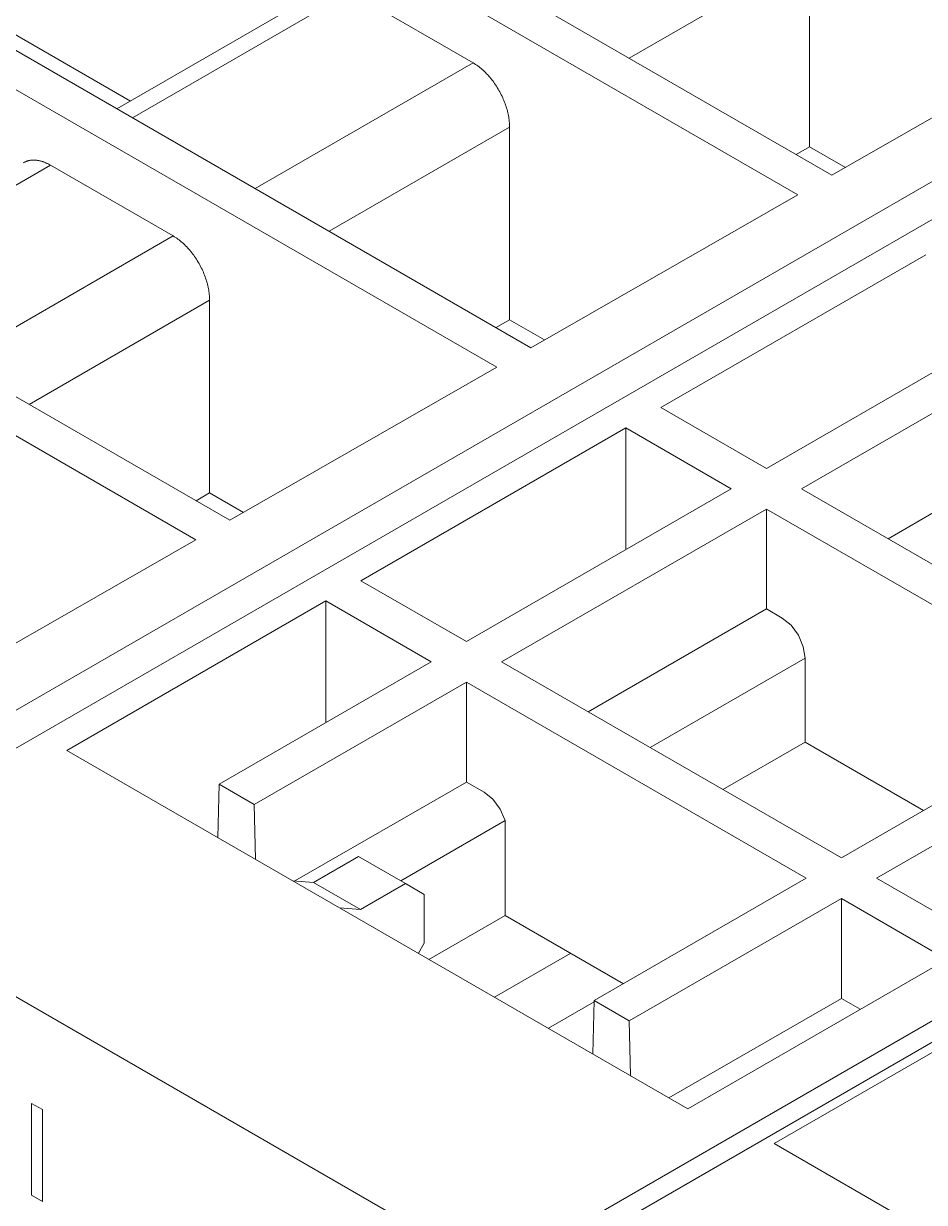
# Model space of a CAD drawing. Header units: inches. Extents: x 67248 to 85686, y -40174 to -31152.
# Drawn here: x 75366.26 to 75380.94, y -37890.47 to -37871.25 of the extents above; entities that cross this region are included whole.
import ezdxf

# ---------------------------------------------------------------- set-up
doc = ezdxf.new("R2010")
doc.units = ezdxf.units.IN
doc.header["$MEASUREMENT"] = 0

# ---------------------------------------------------------------- blocks, each defined once
blk = doc.blocks.new('ET200S')
at = {"lineweight": 0}
for p, q in [((65.08, 37.544), (110.119, 63.547)), ((81.283, 47.867), (69.438, 54.706)), ((68.925, 54.41), (80.769, 47.572)), ((76.742, 45.263), (64.912, 52.093)), ((64.4, 51.797), (76.227, 44.968)), ((78.224, 49.633), (80.946, 51.205)), ((80.946, 48.296), (80.946, 51.205)), ((70.496, 48.869), (73.613, 50.669)), ((70.731, 48.734), (74.018, 50.632)), ((75.869, 49.563), (74.018, 50.632)), ((68.925, 50.011), (70.699, 48.987)), ((85.31, 50.176), (81.283, 47.867)), ((65.619, 37.28), (87.186, 49.731)), ((72.201, 42.66), (60.387, 49.48)), ((72.582, 47.665), (75.869, 49.563)), ((59.874, 49.184), (71.686, 42.365)), ((73.699, 47.02), (76.421, 48.592)), ((76.421, 45.684), (76.421, 48.592)), ((80.743, 48.179), (80.946, 48.296)), ((80.946, 48.296), (81.487, 47.984)), ((66.205, 46.121), (69.492, 48.019)), ((71.344, 46.95), (69.492, 48.019)), ((80.769, 47.572), (76.742, 45.263)), ((68.057, 45.052), (71.344, 46.95)), ((82.698, 46.666), (78.702, 44.359)), ((69.173, 44.408), (71.895, 45.979)), ((71.895, 43.071), (71.895, 45.979)), ((80.294, 43.439), (84.29, 45.747)), ((76.217, 45.566), (76.421, 45.684)), ((76.421, 45.684), (76.946, 45.38)), ((84.82, 45.441), (80.824, 43.134)), ((76.227, 44.968), (72.201, 42.66)), ((80.294, 43.439), (78.702, 44.359)), ((78.173, 44.053), (74.177, 41.746)), ((78.173, 44.053), (78.173, 42.215)), ((78.173, 44.053), (79.765, 43.134)), ((76.291, 31.345), (97.858, 43.796)), ((84.82, 43.933), (82.13, 42.38)), ((76.122, 30.927), (97.689, 43.379)), ((71.692, 42.953), (71.895, 43.071)), ((71.895, 43.071), (72.405, 42.777)), ((75.769, 40.827), (79.765, 43.134)), ((85.951, 40.174), (80.824, 43.134)), ((80.294, 42.828), (76.298, 40.521)), ((80.294, 42.828), (80.294, 41.32)), ((80.294, 42.828), (85.422, 39.868)), ((71.686, 42.365), (67.659, 40.056)), ((75.769, 40.827), (74.177, 41.746)), ((73.648, 41.44), (69.74, 39.184)), ((73.648, 41.44), (73.648, 39.602)), ((73.648, 41.44), (75.239, 40.521)), ((80.294, 41.32), (77.604, 39.767)), ((80.534, 41.182), (80.294, 41.32)), ((80.534, 41.182), (80.667, 41.074)), ((80.667, 41.074), (80.778, 40.922)), ((80.778, 40.922), (80.852, 40.747)), ((80.879, 40.575), (78.542, 39.226)), ((80.852, 40.747), (80.879, 40.575)), ((80.879, 40.575), (80.879, 39.307)), ((72.039, 38.674), (75.239, 40.521)), ((81.426, 37.561), (76.298, 40.521)), ((75.769, 40.215), (72.569, 38.368)), ((75.769, 40.215), (75.769, 38.707)), ((75.769, 40.215), (80.896, 37.255)), ((81.426, 37.561), (85.422, 39.868)), ((85.951, 39.562), (81.955, 37.255)), ((79.11, 33.775), (69.74, 39.184)), ((79.64, 38.592), (80.879, 39.307)), ((82.664, 38.276), (80.879, 39.307)), ((72.021, 37.868), (72.039, 38.674)), ((72.569, 38.368), (72.039, 38.674)), ((75.769, 38.707), (73.182, 37.214)), ((76.037, 38.553), (75.769, 38.707)), ((76.037, 38.553), (76.168, 38.447)), ((76.168, 38.447), (76.278, 38.297)), ((72.569, 38.368), (72.587, 37.541)), ((76.278, 38.297), (76.353, 38.124)), ((76.353, 38.124), (74.778, 37.215)), ((76.353, 38.124), (76.353, 36.694)), ((74.143, 37.582), (73.462, 37.189)), ((74.143, 37.582), (74.85, 37.173)), ((75.769, 31.54), (65.822, 37.282)), ((73.462, 37.189), (73.148, 37.217)), ((77.696, 35.408), (80.896, 37.255)), ((83.547, 36.336), (81.955, 37.255)), ((73.462, 37.189), (74.169, 36.781)), ((74.85, 37.173), (74.169, 36.781)), ((74.85, 37.173), (75.132, 37.01)), ((75.132, 36.275), (75.132, 37.01)), ((81.426, 36.95), (78.226, 35.102)), ((81.426, 36.95), (81.426, 35.441)), ((81.426, 36.95), (83.018, 36.03)), ((74.169, 36.781), (73.855, 36.809)), ((75.203, 36.03), (76.353, 36.694)), ((78.139, 35.663), (76.353, 36.694)), ((75.132, 36.275), (75.044, 36.122)), ((76.193, 35.459), (77.343, 36.123)), ((79.11, 33.775), (83.018, 36.03)), ((81.426, 35.441), (78.825, 33.94)), ((84.319, 35.505), (80.412, 33.25)), ((81.712, 35.276), (81.426, 35.441)), ((77.696, 35.387), (77.006, 34.989)), ((77.696, 35.408), (77.678, 34.602)), ((78.226, 35.102), (77.696, 35.408)), ((78.244, 34.275), (78.226, 35.102)), ((69.21, 32.468), (69.21, 33.856)), ((69.21, 33.856), (69.375, 33.762)), ((69.375, 33.762), (69.375, 32.374)), ((89.782, 27.84), (80.412, 33.25)), ((69.375, 32.374), (69.21, 32.468))]:
    blk.add_line(p, q, dxfattribs=at)
for points in [[(75.869, 49.563), (75.888, 49.552), (75.906, 49.54), (75.924, 49.528), (75.942, 49.516), (75.959, 49.503), (75.976, 49.489), (75.993, 49.476), (76.009, 49.461), (76.025, 49.447), (76.041, 49.432), (76.058, 49.415), (76.074, 49.398), (76.091, 49.381), (76.106, 49.363), (76.122, 49.345), (76.137, 49.327), (76.152, 49.309), (76.166, 49.29), (76.181, 49.271), (76.194, 49.251), (76.208, 49.231), (76.222, 49.21), (76.235, 49.189), (76.248, 49.168), (76.26, 49.147), (76.272, 49.125), (76.284, 49.104), (76.295, 49.082), (76.306, 49.059), (76.316, 49.037), (76.326, 49.015), (76.335, 48.993), (76.344, 48.971), (76.352, 48.948), (76.36, 48.926), (76.368, 48.903), (76.375, 48.88), (76.382, 48.857), (76.388, 48.833), (76.394, 48.81), (76.399, 48.789), (76.403, 48.767), (76.407, 48.745), (76.41, 48.723), (76.413, 48.702), (76.416, 48.68), (76.418, 48.658), (76.419, 48.636), (76.42, 48.614), (76.421, 48.592)], [(69.088, 48.056), (69.094, 48.059), (69.101, 48.063), (69.107, 48.066), (69.114, 48.069), (69.121, 48.072), (69.127, 48.075), (69.134, 48.077), (69.141, 48.08), (69.148, 48.082), (69.155, 48.084), (69.162, 48.086), (69.169, 48.088), (69.177, 48.089), (69.184, 48.091), (69.191, 48.092), (69.199, 48.093), (69.206, 48.094), (69.214, 48.094), (69.222, 48.095), (69.229, 48.095), (69.237, 48.095), (69.244, 48.095), (69.252, 48.095), (69.259, 48.095), (69.267, 48.094), (69.275, 48.094), (69.282, 48.093), (69.29, 48.092), (69.297, 48.091), (69.305, 48.09), (69.312, 48.088), (69.32, 48.087), (69.329, 48.085), (69.339, 48.083), (69.348, 48.08), (69.358, 48.078), (69.367, 48.075), (69.377, 48.072), (69.386, 48.069), (69.395, 48.065), (69.404, 48.062), (69.413, 48.058), (69.422, 48.054), (69.431, 48.05), (69.44, 48.046), (69.449, 48.042), (69.458, 48.038), (69.467, 48.033), (69.475, 48.029), (69.484, 48.024), (69.492, 48.019)], [(71.344, 46.95), (71.362, 46.939), (71.381, 46.927), (71.399, 46.915), (71.416, 46.903), (71.433, 46.89), (71.45, 46.876), (71.467, 46.863), (71.483, 46.849), (71.499, 46.834), (71.515, 46.819), (71.532, 46.803), (71.549, 46.786), (71.565, 46.768), (71.581, 46.751), (71.597, 46.733), (71.612, 46.714), (71.627, 46.696), (71.641, 46.677), (71.655, 46.658), (71.669, 46.638), (71.683, 46.618), (71.696, 46.597), (71.709, 46.577), (71.722, 46.556), (71.735, 46.534), (71.747, 46.513), (71.758, 46.491), (71.769, 46.469), (71.78, 46.447), (71.79, 46.424), (71.8, 46.402), (71.809, 46.38), (71.818, 46.358), (71.827, 46.335), (71.835, 46.313), (71.842, 46.29), (71.85, 46.267), (71.856, 46.244), (71.863, 46.221), (71.868, 46.197), (71.873, 46.176), (71.878, 46.154), (71.881, 46.132), (71.885, 46.111), (71.888, 46.089), (71.89, 46.067), (71.892, 46.045), (71.894, 46.023), (71.895, 46.001), (71.895, 45.979)]]:
    blk.add_lwpolyline(points, dxfattribs=at)

msp = doc.modelspace()

# ---------------------------------------------------------------- block references
at = {"xscale": 1.08, "yscale": 1.08, "zscale": 1.08}
msp.add_blockref('ET200S', (75291.648, -37925.417, 0.332), dxfattribs=at)

doc.saveas('drawing.dxf')
